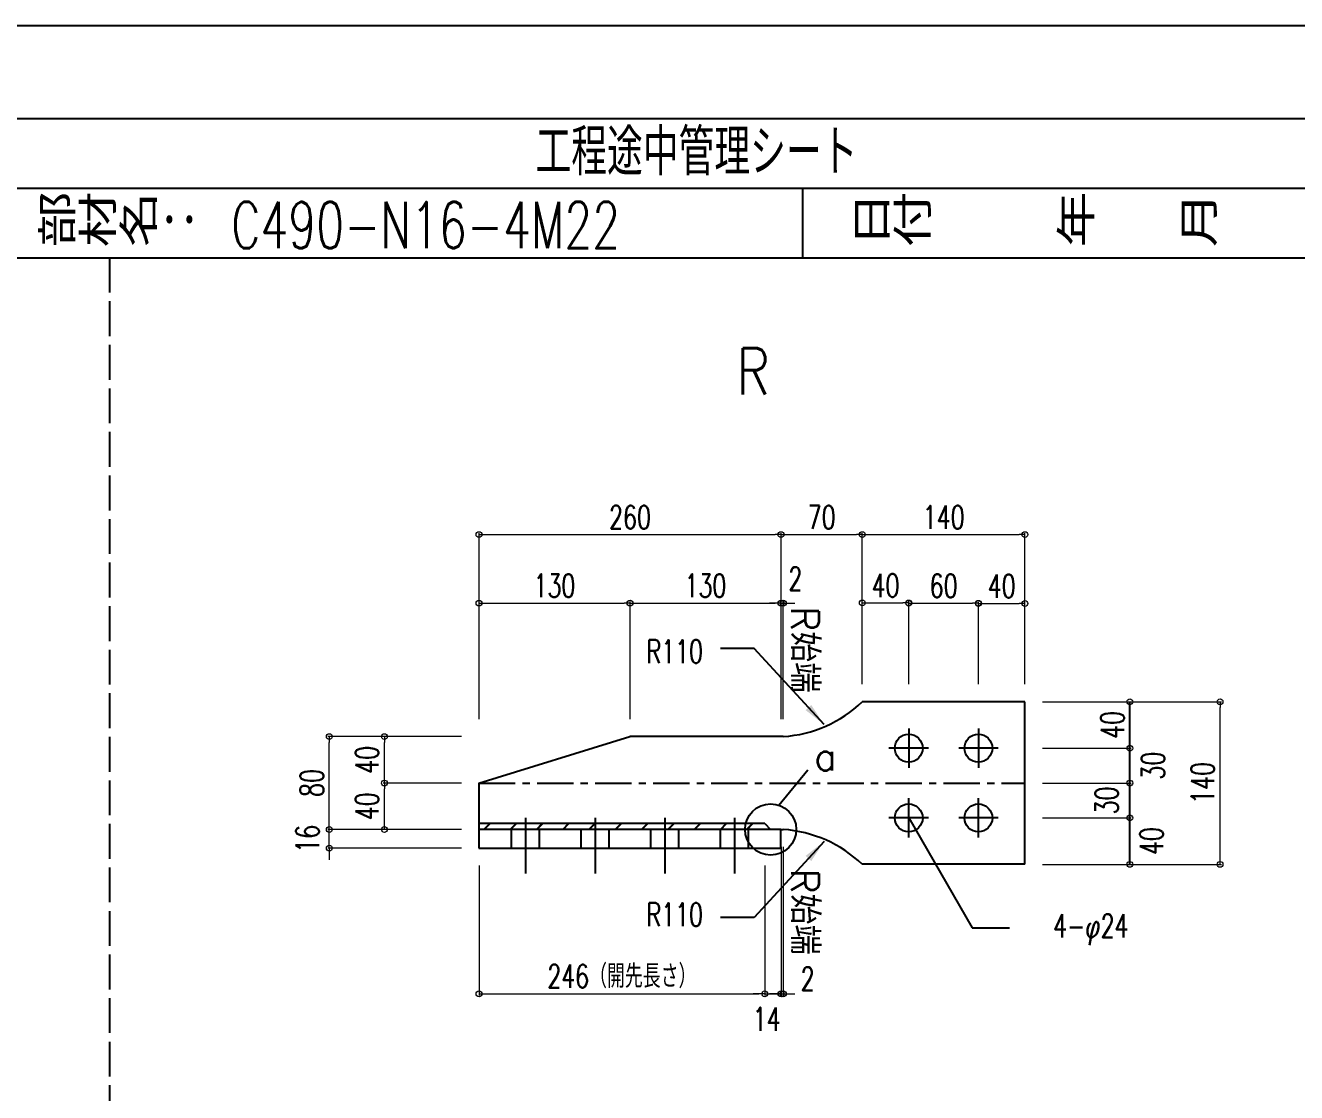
# Model space of a CAD drawing. Header units: millimetres. Extents: x -11384 to 29624, y 0 to 17788.
# Drawn here: x 4455 to 5549, y 8585 to 9504 of the extents above; entities that cross this region are included whole.
import ezdxf
from ezdxf.enums import TextEntityAlignment as Align

# ---------------------------------------------------------------- set-up
doc = ezdxf.new("R2010")
doc.units = ezdxf.units.MM
doc.header["$LTSCALE"] = 5
for name, pattern in [('CENTER1', [10, 6.25, -1.25, 1.25, -1.25]), ('DASHED', [7.5, 6, -1.5]), ('HIDDEN2', [4.7625, 3.175, -1.5875]), ('JIS_08_50', [53, 50, -1.125, 0.75, -1.125])]:
    doc.linetypes.add(name, pattern=pattern)
doc.layers.get('0').update_dxf_attribs({"color": 255})
doc.layers.get('DEFPOINTS').update_dxf_attribs({"color": 255})
for name, color, linetype in [('CENTER', 2, 'JIS_08_50'), ('LAYER6', 7, 'Continuous'), ('寸法', 4, 'Continuous'), ('金物', 142, 'Continuous'), ('隠れ', 7, 'HIDDEN2')]:
    doc.layers.add(name, color=color, linetype=linetype)
doc.styles.add('KANJI', font='simplex.shx', dxfattribs={"width": 0.7, "bigfont": 'extfont2.shx'})
doc.styles.get("Standard").update_dxf_attribs({"font": 'simplex.shx', "width": 0.7, "height": 2.5, "bigfont": '@extfont2.shx'})
doc.styles.add('SUNPOU', font='simplex.shx', dxfattribs={"width": 0.7, "bigfont": 'extfont2.shx'})
doc.dimstyles.new('コピー(2) - Standard', dxfattribs={"dimtxt": 25, "dimasz": 20, "dimexe": 0.18, "dimexo": 0.0625, "dimgap": 15, "dimtad": 1, "dimdec": 0, "dimzin": 0, "dimdsep": 46, "dimtxsty": 'Standard', "dimblk": 'DOTSMALL', "dimcen": 0.09, "dimadec": 0, "dimazin": 0, "dimtfac": 1, "dimtdec": 0, "dimtofl": 0, "dimtmove": 0, "dimatfit": 3, "dimfxl": 0, "dimtolj": 1, "dimtzin": 0, "dimarcsym": 0})
doc.dimstyles.new('一般寸法-小さめ', dxfattribs={"dimscale": 10, "dimtxt": 2, "dimasz": 0.5, "dimexe": 0.125, "dimexo": 1.5, "dimgap": 0.5, "dimtad": 1, "dimtxsty": 'KANJI', "dimblk": 'ORIGIN', "dimcen": 0, "dimclrd": 256, "dimclre": 256, "dimclrt": 256, "dimadec": 0, "dimazin": 0, "dimtfac": 1, "dimtmove": 2, "dimatfit": 2, "dimfxl": 0, "dimtolj": 2, "dimlwd": 5, "dimlwe": 5, "dimarcsym": 0})

# ---------------------------------------------------------------- blocks, each defined once
blk = doc.blocks.new('_Origin')
at = {"color": 0, "linetype": 'ByBlock', "lineweight": -2}
blk.add_line((0, 0), (-1, 0), dxfattribs=at)
blk.add_circle((0, 0), 0.5, dxfattribs=at)
blk = doc.blocks.new('*D584')
at = {"layer": 'DEFPOINTS', "color": 0, "ltscale": 4, "transparency": 16777216}
for p in [(5315.2, 9065.6), (5175.2, 8921.7), (5315.2, 8921.7)]:
    blk.add_point(p, dxfattribs=at)
at = {"layer": '寸法', "lineweight": 5, "ltscale": 4, "transparency": 16777216}
for p, q in [((5175.2, 8936.7), (5175.2, 9066.9)), ((5180.2, 9065.6), (5310.2, 9065.6)), ((5315.2, 8936.7), (5315.2, 9066.9))]:
    blk.add_line(p, q, dxfattribs=at)
at = {"layer": '寸法', "lineweight": 5, "ltscale": 4, "transparency": 16777216, "xscale": 5, "yscale": 5, "zscale": 5, "rotation": 180}
blk.add_blockref('_Origin', (5175.2, 9065.6), dxfattribs=at)
at = {"layer": '寸法', "lineweight": 5, "ltscale": 4, "transparency": 16777216, "xscale": 5, "yscale": 5, "zscale": 5}
blk.add_blockref('_Origin', (5315.2, 9065.6), dxfattribs=at)
at = {"layer": '寸法', "ltscale": 4, "transparency": 16777216, "insert": (5245.2, 9080.6), "char_height": 20, "attachment_point": 5, "style": 'KANJI'}
blk.add_mtext('\\A2;140', dxfattribs=at)
blk = doc.blocks.new('*D585')
at = {"layer": 'DEFPOINTS', "color": 0, "ltscale": 4, "transparency": 16777216}
for p in [(5175.2, 9065.6), (5175.2, 8921.7), (5105.2, 8891.7)]:
    blk.add_point(p, dxfattribs=at)
at = {"layer": '寸法', "lineweight": 5, "ltscale": 4, "transparency": 16777216}
for p, q in [((5105.2, 8906.7), (5105.2, 9066.9)), ((5110.2, 9065.6), (5170.2, 9065.6)), ((5175.2, 8936.7), (5175.2, 9066.9))]:
    blk.add_line(p, q, dxfattribs=at)
at = {"layer": '寸法', "lineweight": 5, "ltscale": 4, "transparency": 16777216, "xscale": 5, "yscale": 5, "zscale": 5, "rotation": 180}
blk.add_blockref('_Origin', (5105.2, 9065.6), dxfattribs=at)
at = {"layer": '寸法', "lineweight": 5, "ltscale": 4, "transparency": 16777216, "xscale": 5, "yscale": 5, "zscale": 5}
blk.add_blockref('_Origin', (5175.2, 9065.6), dxfattribs=at)
at = {"layer": '寸法', "ltscale": 4, "transparency": 16777216, "insert": (5140.2, 9080.6), "char_height": 20, "attachment_point": 5, "style": 'KANJI'}
blk.add_mtext('\\A2;70', dxfattribs=at)
blk = doc.blocks.new('*D586')
at = {"layer": 'DEFPOINTS', "color": 0, "ltscale": 4, "transparency": 16777216}
for p in [(5105.2, 9006.6), (4975.2, 8891.7), (5105.2, 8891.7)]:
    blk.add_point(p, dxfattribs=at)
at = {"layer": '寸法', "lineweight": 5, "ltscale": 4, "transparency": 16777216}
for p, q in [((4975.2, 8906.7), (4975.2, 9007.9)), ((5105.2, 8906.7), (5105.2, 9007.9)), ((4980.2, 9006.6), (5100.2, 9006.6))]:
    blk.add_line(p, q, dxfattribs=at)
at = {"layer": '寸法', "lineweight": 5, "ltscale": 4, "transparency": 16777216, "xscale": 5, "yscale": 5, "zscale": 5, "rotation": 180}
blk.add_blockref('_Origin', (4975.2, 9006.6), dxfattribs=at)
at = {"layer": '寸法', "lineweight": 5, "ltscale": 4, "transparency": 16777216, "xscale": 5, "yscale": 5, "zscale": 5}
blk.add_blockref('_Origin', (5105.2, 9006.6), dxfattribs=at)
at = {"layer": '寸法', "ltscale": 4, "transparency": 16777216, "insert": (5040.2, 9021.6), "char_height": 20, "attachment_point": 5, "style": 'KANJI'}
blk.add_mtext('\\A2;130', dxfattribs=at)
blk = doc.blocks.new('*D587')
at = {"layer": 'DEFPOINTS', "color": 0, "ltscale": 4, "transparency": 16777216}
for p in [(4975.2, 9006.6), (4845.2, 8891.7), (4975.2, 8891.7)]:
    blk.add_point(p, dxfattribs=at)
at = {"layer": '寸法', "lineweight": 5, "ltscale": 4, "transparency": 16777216}
for p, q in [((4845.2, 8906.7), (4845.2, 9007.9)), ((4975.2, 8906.7), (4975.2, 9007.9)), ((4850.2, 9006.6), (4970.2, 9006.6))]:
    blk.add_line(p, q, dxfattribs=at)
at = {"layer": '寸法', "lineweight": 5, "ltscale": 4, "transparency": 16777216, "xscale": 5, "yscale": 5, "zscale": 5, "rotation": 180}
blk.add_blockref('_Origin', (4845.2, 9006.6), dxfattribs=at)
at = {"layer": '寸法', "lineweight": 5, "ltscale": 4, "transparency": 16777216, "xscale": 5, "yscale": 5, "zscale": 5}
blk.add_blockref('_Origin', (4975.2, 9006.6), dxfattribs=at)
at = {"layer": '寸法', "ltscale": 4, "transparency": 16777216, "insert": (4910.2, 9021.6), "char_height": 20, "attachment_point": 5, "style": 'KANJI'}
blk.add_mtext('\\A2;130', dxfattribs=at)
blk = doc.blocks.new('*D588')
at = {"layer": 'DEFPOINTS', "color": 0, "ltscale": 4, "transparency": 16777216}
for p in [(5215.2, 9006.8), (5175.2, 8921.7), (5215.2, 8921.7)]:
    blk.add_point(p, dxfattribs=at)
at = {"layer": '寸法', "lineweight": 5, "ltscale": 4, "transparency": 16777216}
for p, q in [((5175.2, 8936.7), (5175.2, 9008.1)), ((5180.2, 9006.8), (5210.2, 9006.8)), ((5215.2, 8936.7), (5215.2, 9008.1))]:
    blk.add_line(p, q, dxfattribs=at)
at = {"layer": '寸法', "lineweight": 5, "ltscale": 4, "transparency": 16777216, "xscale": 5, "yscale": 5, "zscale": 5, "rotation": 180}
blk.add_blockref('_Origin', (5175.2, 9006.8), dxfattribs=at)
at = {"layer": '寸法', "lineweight": 5, "ltscale": 4, "transparency": 16777216, "xscale": 5, "yscale": 5, "zscale": 5}
blk.add_blockref('_Origin', (5215.2, 9006.8), dxfattribs=at)
at = {"layer": '寸法', "ltscale": 4, "transparency": 16777216, "insert": (5195.2, 9021.8), "char_height": 20, "attachment_point": 5, "style": 'KANJI'}
blk.add_mtext('\\A2;40', dxfattribs=at)
blk = doc.blocks.new('*D589')
at = {"layer": 'DEFPOINTS', "color": 0, "ltscale": 4, "transparency": 16777216}
for p in [(5275.2, 9006.5), (5215.2, 8921.7), (5275.2, 8921.7)]:
    blk.add_point(p, dxfattribs=at)
at = {"layer": '寸法', "lineweight": 5, "ltscale": 4, "transparency": 16777216}
for p, q in [((5215.2, 8936.7), (5215.2, 9007.7)), ((5275.2, 8936.7), (5275.2, 9007.7)), ((5220.2, 9006.5), (5270.2, 9006.5))]:
    blk.add_line(p, q, dxfattribs=at)
at = {"layer": '寸法', "lineweight": 5, "ltscale": 4, "transparency": 16777216, "xscale": 5, "yscale": 5, "zscale": 5, "rotation": 180}
blk.add_blockref('_Origin', (5215.2, 9006.5), dxfattribs=at)
at = {"layer": '寸法', "lineweight": 5, "ltscale": 4, "transparency": 16777216, "xscale": 5, "yscale": 5, "zscale": 5}
blk.add_blockref('_Origin', (5275.2, 9006.5), dxfattribs=at)
at = {"layer": '寸法', "ltscale": 4, "transparency": 16777216, "insert": (5245.2, 9021.5), "char_height": 20, "attachment_point": 5, "style": 'KANJI'}
blk.add_mtext('\\A2;60', dxfattribs=at)
blk = doc.blocks.new('*D590')
at = {"layer": 'DEFPOINTS', "color": 0, "ltscale": 4, "transparency": 16777216}
for p in [(5315.2, 9006.3), (5275.2, 8921.7), (5315.2, 8921.7)]:
    blk.add_point(p, dxfattribs=at)
at = {"layer": '寸法', "lineweight": 5, "ltscale": 4, "transparency": 16777216}
for p, q in [((5275.2, 8936.7), (5275.2, 9007.5)), ((5315.2, 8936.7), (5315.2, 9007.5)), ((5280.2, 9006.3), (5310.2, 9006.3))]:
    blk.add_line(p, q, dxfattribs=at)
at = {"layer": '寸法', "lineweight": 5, "ltscale": 4, "transparency": 16777216, "xscale": 5, "yscale": 5, "zscale": 5, "rotation": 180}
blk.add_blockref('_Origin', (5275.2, 9006.3), dxfattribs=at)
at = {"layer": '寸法', "lineweight": 5, "ltscale": 4, "transparency": 16777216, "xscale": 5, "yscale": 5, "zscale": 5}
blk.add_blockref('_Origin', (5315.2, 9006.3), dxfattribs=at)
at = {"layer": '寸法', "ltscale": 4, "transparency": 16777216, "insert": (5295.2, 9021.3), "char_height": 20, "attachment_point": 5, "style": 'KANJI'}
blk.add_mtext('\\A2;40', dxfattribs=at)
blk = doc.blocks.new('*D591')
at = {"layer": 'DEFPOINTS', "color": 0, "ltscale": 4, "transparency": 16777216}
for p in [(5105.2, 9065.6), (5105.2, 8921.7), (4845.2, 8891.7)]:
    blk.add_point(p, dxfattribs=at)
at = {"layer": '寸法', "lineweight": 5, "ltscale": 4, "transparency": 16777216}
for p, q in [((4845.2, 8906.7), (4845.2, 9066.9)), ((4850.2, 9065.6), (5100.2, 9065.6)), ((5105.2, 8936.7), (5105.2, 9066.9))]:
    blk.add_line(p, q, dxfattribs=at)
at = {"layer": '寸法', "lineweight": 5, "ltscale": 4, "transparency": 16777216, "xscale": 5, "yscale": 5, "zscale": 5, "rotation": 180}
blk.add_blockref('_Origin', (4845.2, 9065.6), dxfattribs=at)
at = {"layer": '寸法', "lineweight": 5, "ltscale": 4, "transparency": 16777216, "xscale": 5, "yscale": 5, "zscale": 5}
blk.add_blockref('_Origin', (5105.2, 9065.6), dxfattribs=at)
at = {"layer": '寸法', "ltscale": 4, "transparency": 16777216, "insert": (4975.2, 9080.6), "char_height": 20, "attachment_point": 5, "style": 'KANJI'}
blk.add_mtext('\\A2;260', dxfattribs=at)
blk = doc.blocks.new('*D592')
at = {"layer": 'DEFPOINTS', "color": 0, "ltscale": 4, "transparency": 16777216}
for p in [(5107.2, 9006.6), (5105.2, 8891.7), (5107.2, 8891.7)]:
    blk.add_point(p, dxfattribs=at)
at = {"layer": '寸法', "lineweight": 5, "ltscale": 4, "transparency": 16777216}
for p, q in [((5105.2, 8906.7), (5105.2, 9007.9)), ((5107.2, 8906.7), (5107.2, 9007.9)), ((5100.2, 9006.6), (5095.2, 9006.6)), ((5105.2, 9006.6), (5107.2, 9006.6)), ((5112.2, 9006.6), (5117.2, 9006.6))]:
    blk.add_line(p, q, dxfattribs=at)
at = {"layer": '寸法', "lineweight": 5, "ltscale": 4, "transparency": 16777216, "xscale": 5, "yscale": 5, "zscale": 5}
blk.add_blockref('_Origin', (5105.2, 9006.6), dxfattribs=at)
at = {"layer": '寸法', "lineweight": 5, "ltscale": 4, "transparency": 16777216, "xscale": 5, "yscale": 5, "zscale": 5, "rotation": 180}
blk.add_blockref('_Origin', (5107.2, 9006.6), dxfattribs=at)
at = {"layer": '寸法', "ltscale": 4, "transparency": 16777216, "insert": (5117.6, 9027.6), "char_height": 20, "attachment_point": 5, "style": 'KANJI'}
blk.add_mtext('\\A2;2', dxfattribs=at)
blk = doc.blocks.new('*D593')
at = {"layer": 'DEFPOINTS', "color": 0, "ltscale": 4, "transparency": 16777216}
for p in [(4763.8, 8851.7), (4845.2, 8851.7), (4845.2, 8811.7)]:
    blk.add_point(p, dxfattribs=at)
at = {"layer": '寸法', "lineweight": 5, "ltscale": 4, "transparency": 16777216}
for p, q in [((4830.2, 8851.7), (4762.6, 8851.7)), ((4763.8, 8816.7), (4763.8, 8846.7)), ((4830.2, 8811.7), (4762.6, 8811.7))]:
    blk.add_line(p, q, dxfattribs=at)
at = {"layer": '寸法', "lineweight": 5, "ltscale": 4, "transparency": 16777216, "xscale": 5, "yscale": 5, "zscale": 5}
for p, rotation in [((4763.8, 8851.7), 90), ((4763.8, 8811.7), 270)]:
    blk.add_blockref('_Origin', p, dxfattribs=dict(at, rotation=rotation))
at = {"layer": '寸法', "ltscale": 4, "transparency": 16777216, "insert": (4748.8, 8831.7), "char_height": 20, "attachment_point": 5, "rotation": 90, "style": 'KANJI'}
blk.add_mtext('\\A2;40', dxfattribs=at)
blk = doc.blocks.new('*D594')
at = {"layer": 'DEFPOINTS', "color": 0, "ltscale": 4, "transparency": 16777216}
for p in [(4763.8, 8891.7), (4845.2, 8891.7), (4845.2, 8851.7)]:
    blk.add_point(p, dxfattribs=at)
at = {"layer": '寸法', "lineweight": 5, "ltscale": 4, "transparency": 16777216}
for p, q in [((4830.2, 8891.7), (4762.6, 8891.7)), ((4763.8, 8856.7), (4763.8, 8886.7)), ((4830.2, 8851.7), (4762.6, 8851.7))]:
    blk.add_line(p, q, dxfattribs=at)
at = {"layer": '寸法', "lineweight": 5, "ltscale": 4, "transparency": 16777216, "xscale": 5, "yscale": 5, "zscale": 5}
for p, rotation in [((4763.8, 8891.7), 90), ((4763.8, 8851.7), 270)]:
    blk.add_blockref('_Origin', p, dxfattribs=dict(at, rotation=rotation))
at = {"layer": '寸法', "ltscale": 4, "transparency": 16777216, "insert": (4748.8, 8871.7), "char_height": 20, "attachment_point": 5, "rotation": 90, "style": 'KANJI'}
blk.add_mtext('\\A2;40', dxfattribs=at)
blk = doc.blocks.new('*D595')
at = {"layer": 'DEFPOINTS', "color": 0, "ltscale": 4, "transparency": 16777216}
for p in [(4716.3, 8891.7), (4845.2, 8891.7), (4845.2, 8811.7)]:
    blk.add_point(p, dxfattribs=at)
at = {"layer": '寸法', "lineweight": 5, "ltscale": 4, "transparency": 16777216}
for p, q in [((4830.2, 8891.7), (4715.1, 8891.7)), ((4716.3, 8816.7), (4716.3, 8886.7)), ((4830.2, 8811.7), (4715.1, 8811.7))]:
    blk.add_line(p, q, dxfattribs=at)
at = {"layer": '寸法', "lineweight": 5, "ltscale": 4, "transparency": 16777216, "xscale": 5, "yscale": 5, "zscale": 5}
for p, rotation in [((4716.3, 8891.7), 90), ((4716.3, 8811.7), 270)]:
    blk.add_blockref('_Origin', p, dxfattribs=dict(at, rotation=rotation))
at = {"layer": '寸法', "ltscale": 4, "transparency": 16777216, "insert": (4701.3, 8851.7), "char_height": 20, "attachment_point": 5, "rotation": 90, "style": 'KANJI'}
blk.add_mtext('\\A2;80', dxfattribs=at)
blk = doc.blocks.new('*D596')
at = {"layer": 'DEFPOINTS', "color": 0, "ltscale": 4, "transparency": 16777216}
for p in [(5315.2, 8921.7), (5405.5, 8921.7), (5315.2, 8881.7)]:
    blk.add_point(p, dxfattribs=at)
at = {"layer": '寸法', "lineweight": 5, "ltscale": 4, "transparency": 16777216}
for p, q in [((5330.2, 8921.7), (5406.7, 8921.7)), ((5405.5, 8886.7), (5405.5, 8916.7)), ((5330.2, 8881.7), (5406.7, 8881.7))]:
    blk.add_line(p, q, dxfattribs=at)
at = {"layer": '寸法', "lineweight": 5, "ltscale": 4, "transparency": 16777216, "xscale": 5, "yscale": 5, "zscale": 5}
for p, rotation in [((5405.5, 8921.7), 90), ((5405.5, 8881.7), 270)]:
    blk.add_blockref('_Origin', p, dxfattribs=dict(at, rotation=rotation))
at = {"layer": '寸法', "ltscale": 4, "transparency": 16777216, "insert": (5390.5, 8901.7), "char_height": 20, "attachment_point": 5, "rotation": 90, "style": 'KANJI'}
blk.add_mtext('\\A2;40', dxfattribs=at)
blk = doc.blocks.new('*D597')
at = {"layer": 'DEFPOINTS', "color": 0, "ltscale": 4, "transparency": 16777216}
for p in [(5315.2, 8821.7), (5405.5, 8821.7), (5315.2, 8781.7)]:
    blk.add_point(p, dxfattribs=at)
at = {"layer": '寸法', "lineweight": 5, "ltscale": 4, "transparency": 16777216}
for p, q in [((5330.2, 8821.7), (5406.7, 8821.7)), ((5405.5, 8786.7), (5405.5, 8816.7)), ((5330.2, 8781.7), (5406.7, 8781.7))]:
    blk.add_line(p, q, dxfattribs=at)
at = {"layer": '寸法', "lineweight": 5, "ltscale": 4, "transparency": 16777216, "xscale": 5, "yscale": 5, "zscale": 5}
for p, rotation in [((5405.5, 8821.7), 90), ((5405.5, 8781.7), 270)]:
    blk.add_blockref('_Origin', p, dxfattribs=dict(at, rotation=rotation))
at = {"layer": '寸法', "ltscale": 4, "transparency": 16777216, "insert": (5424.2, 8801.7), "char_height": 20, "attachment_point": 5, "rotation": 90, "style": 'KANJI'}
blk.add_mtext('\\A2;40', dxfattribs=at)
blk = doc.blocks.new('*D598')
at = {"layer": 'DEFPOINTS', "color": 0, "ltscale": 4, "transparency": 16777216}
for p in [(4845.2, 8795.7), (5091.2, 8795.7), (5091.2, 8670.2)]:
    blk.add_point(p, dxfattribs=at)
at = {"layer": '寸法', "lineweight": 5, "ltscale": 4, "transparency": 16777216}
for p, q in [((4845.2, 8780.7), (4845.2, 8668.9)), ((5091.2, 8780.7), (5091.2, 8668.9)), ((4850.2, 8670.2), (5086.2, 8670.2))]:
    blk.add_line(p, q, dxfattribs=at)
at = {"layer": '寸法', "lineweight": 5, "ltscale": 4, "transparency": 16777216, "xscale": 5, "yscale": 5, "zscale": 5, "rotation": 180}
blk.add_blockref('_Origin', (4845.2, 8670.2), dxfattribs=at)
at = {"layer": '寸法', "lineweight": 5, "ltscale": 4, "transparency": 16777216, "xscale": 5, "yscale": 5, "zscale": 5}
blk.add_blockref('_Origin', (5091.2, 8670.2), dxfattribs=at)
at = {"layer": '寸法', "ltscale": 4, "transparency": 16777216, "insert": (4968.2, 8685.2), "char_height": 20, "attachment_point": 5, "style": 'KANJI'}
blk.add_mtext('\\A2;246（開先長さ）', dxfattribs=at)
blk = doc.blocks.new('*D599')
at = {"layer": 'DEFPOINTS', "color": 0, "ltscale": 4, "transparency": 16777216}
for p in [(5091.2, 8795.7), (5105.2, 8795.7), (5105.2, 8670.2)]:
    blk.add_point(p, dxfattribs=at)
at = {"layer": '寸法', "lineweight": 5, "ltscale": 4, "transparency": 16777216}
for p, q in [((5091.2, 8780.7), (5091.2, 8668.9)), ((5105.2, 8780.7), (5105.2, 8668.9)), ((5086.2, 8670.2), (5081.2, 8670.2)), ((5091.2, 8670.2), (5105.2, 8670.2)), ((5110.2, 8670.2), (5115.2, 8670.2))]:
    blk.add_line(p, q, dxfattribs=at)
at = {"layer": '寸法', "lineweight": 5, "ltscale": 4, "transparency": 16777216, "xscale": 5, "yscale": 5, "zscale": 5}
blk.add_blockref('_Origin', (5091.2, 8670.2), dxfattribs=at)
at = {"layer": '寸法', "lineweight": 5, "ltscale": 4, "transparency": 16777216, "xscale": 5, "yscale": 5, "zscale": 5, "rotation": 180}
blk.add_blockref('_Origin', (5105.2, 8670.2), dxfattribs=at)
at = {"layer": '寸法', "ltscale": 4, "transparency": 16777216, "insert": (5092.9, 8648.5), "char_height": 20, "attachment_point": 5, "style": 'KANJI'}
blk.add_mtext('\\A2;14', dxfattribs=at)
blk = doc.blocks.new('*D600')
at = {"layer": 'DEFPOINTS', "color": 0, "ltscale": 4, "transparency": 16777216}
for p in [(5351.3, 8921.7), (5483.2, 8921.7), (5346, 8781.7)]:
    blk.add_point(p, dxfattribs=at)
at = {"layer": '寸法', "lineweight": 5, "ltscale": 4, "transparency": 16777216}
for p, q in [((5366.3, 8921.7), (5484.4, 8921.7)), ((5483.2, 8786.7), (5483.2, 8916.7)), ((5361, 8781.7), (5484.4, 8781.7))]:
    blk.add_line(p, q, dxfattribs=at)
at = {"layer": '寸法', "lineweight": 5, "ltscale": 4, "transparency": 16777216, "xscale": 5, "yscale": 5, "zscale": 5}
for p, rotation in [((5483.2, 8921.7), 90), ((5483.2, 8781.7), 270)]:
    blk.add_blockref('_Origin', p, dxfattribs=dict(at, rotation=rotation))
at = {"layer": '寸法', "ltscale": 4, "transparency": 16777216, "insert": (5468.2, 8851.7), "char_height": 20, "attachment_point": 5, "rotation": 90, "style": 'KANJI'}
blk.add_mtext('\\A2;140', dxfattribs=at)
blk = doc.blocks.new('*D610')
at = {"layer": 'DEFPOINTS', "color": 0, "ltscale": 4, "transparency": 16777216}
for p in [(4716.3, 8811.7), (4845.2, 8811.7), (4845.2, 8795.7)]:
    blk.add_point(p, dxfattribs=at)
at = {"layer": '寸法', "lineweight": 5, "ltscale": 4, "transparency": 16777216}
for p, q in [((4716.3, 8816.7), (4716.3, 8821.7)), ((4830.2, 8811.7), (4715.1, 8811.7)), ((4716.3, 8795.7), (4716.3, 8811.7)), ((4830.2, 8795.7), (4715.1, 8795.7)), ((4716.3, 8790.7), (4716.3, 8785.7))]:
    blk.add_line(p, q, dxfattribs=at)
at = {"layer": '寸法', "lineweight": 5, "ltscale": 4, "transparency": 16777216, "xscale": 5, "yscale": 5, "zscale": 5}
for p, rotation in [((4716.3, 8811.7), 270), ((4716.3, 8795.7), 90)]:
    blk.add_blockref('_Origin', p, dxfattribs=dict(at, rotation=rotation))
at = {"layer": '寸法', "ltscale": 4, "transparency": 16777216, "insert": (4697.6, 8803.7), "char_height": 20, "attachment_point": 5, "rotation": 90, "style": 'KANJI'}
blk.add_mtext('\\A2;16', dxfattribs=at)
blk = doc.blocks.new('*D616')
at = {"layer": 'DEFPOINTS', "color": 0, "ltscale": 4, "transparency": 16777216}
for p in [(5315.2, 8851.7), (5405.5, 8851.7), (5315.2, 8821.7)]:
    blk.add_point(p, dxfattribs=at)
at = {"layer": '寸法', "lineweight": 5, "ltscale": 4, "transparency": 16777216}
for p, q in [((5330.2, 8851.7), (5406.7, 8851.7)), ((5405.5, 8826.7), (5405.5, 8846.7)), ((5330.2, 8821.7), (5406.7, 8821.7))]:
    blk.add_line(p, q, dxfattribs=at)
at = {"layer": '寸法', "lineweight": 5, "ltscale": 4, "transparency": 16777216, "xscale": 5, "yscale": 5, "zscale": 5}
for p, rotation in [((5405.5, 8851.7), 90), ((5405.5, 8821.7), 270)]:
    blk.add_blockref('_Origin', p, dxfattribs=dict(at, rotation=rotation))
at = {"layer": '寸法', "ltscale": 4, "transparency": 16777216, "insert": (5385.6, 8836.7), "char_height": 20, "attachment_point": 5, "rotation": 90, "style": 'KANJI'}
blk.add_mtext('\\A2;30', dxfattribs=at)
blk = doc.blocks.new('*D617')
at = {"layer": 'DEFPOINTS', "color": 0, "ltscale": 4, "transparency": 16777216}
for p in [(5315.2, 8881.7), (5405.5, 8881.7), (5315.2, 8851.7)]:
    blk.add_point(p, dxfattribs=at)
at = {"layer": '寸法', "lineweight": 5, "ltscale": 4, "transparency": 16777216}
for p, q in [((5330.2, 8881.7), (5406.7, 8881.7)), ((5405.5, 8856.7), (5405.5, 8876.7)), ((5330.2, 8851.7), (5406.7, 8851.7))]:
    blk.add_line(p, q, dxfattribs=at)
at = {"layer": '寸法', "lineweight": 5, "ltscale": 4, "transparency": 16777216, "xscale": 5, "yscale": 5, "zscale": 5}
for p, rotation in [((5405.5, 8881.7), 90), ((5405.5, 8851.7), 270)]:
    blk.add_blockref('_Origin', p, dxfattribs=dict(at, rotation=rotation))
at = {"layer": '寸法', "ltscale": 4, "transparency": 16777216, "insert": (5425.5, 8866.7), "char_height": 20, "attachment_point": 5, "rotation": 90, "style": 'KANJI'}
blk.add_mtext('\\A2;30', dxfattribs=at)
blk = doc.blocks.new('C490-N16-4M22(横）')
at = {"layer": '金物', "ltscale": 4}
h = blk.add_hatch(dxfattribs=at)
h.set_pattern_fill('JIS_LC_20', color=256, scale=0.8)
h.set_pattern_definition([(45, (-5985, -846), (-11.31371, 11.31371), []), (45, (-5984.68, -846), (-11.31371, 11.31371), [])])
h.paths.add_polyline_path([(-360, 35.1), (-400, 35.1), (-400, 30), (-360, 30)])
h.paths.add_polyline_path([(-337, 35.1), (-360, 35.1), (-360, 30), (-337, 30)])
h.paths.add_polyline_path([(-300, 35.1), (-337, 35.1), (-337, 30), (-300, 30)])
h.paths.add_polyline_path([(-240, 35.1), (-300, 35.1), (-300, 30), (-240, 30)])
h.paths.add_polyline_path([(-180, 35.1), (-240, 35.1), (-240, 30), (-180, 30)])
h.paths.add_polyline_path([(-154, 35.1), (-180, 35.1), (-180, 30), (-154, 30)])
at = {"layer": 'CENTER'}
for p, q in [((-30, 117), (-30, 83)), ((30, 117), (30, 83)), ((-13, 100), (-47, 100)), ((47, 100), (13, 100)), ((-30, 23), (-30, 57)), ((30, 23), (30, 57)), ((-360, 40), (-360, -8)), ((-300, 40), (-300, -8)), ((-240, 40), (-240, -8)), ((-180, 40), (-180, -8)), ((-13, 40), (-47, 40)), ((47, 40), (13, 40))]:
    blk.add_line(p, q, dxfattribs=at)
at = {"layer": 'CENTER', "linetype": 'CENTER1'}
blk.add_line((-400, 70), (70, 70), dxfattribs=at)
at = {"layer": '金物'}
for p, q in [((70, 140), (-70, 140)), ((70, 0), (70, 140)), ((-400, 70), (-270, 110)), ((-138, 110), (-270, 110)), ((-400, 70), (-400, 30)), ((-154, 35.1), (-400, 35.1)), ((-400, 30), (-400, 14)), ((-140, 30), (-400, 30)), ((-140, 14), (-140, 30)), ((-400, 14), (-140, 14)), ((70, 0), (-70, 0))]:
    blk.add_line(p, q, dxfattribs=at)
at = {"layer": '金物', "ltscale": 4}
blk.add_line((-154, 35.1), (-148.9, 30), dxfattribs=at)
at = {"layer": '金物', "ltscale": 5}
blk.add_line((-140, 30), (-138, 30), dxfattribs=at)
at = {"layer": '金物'}
for centre in [(-30, 100), (30, 100), (-30, 40), (30, 40)]:
    blk.add_circle(centre, 12, dxfattribs=at)
at = {"layer": '金物', "ltscale": 4}
for centre, start, end in [((-145.8, 219.7), 274.0609, 313.5509), ((-145.8, -79.7), 46.4491, 85.9391)]:
    blk.add_arc(centre, 110, start, end, dxfattribs=at)
at = {"layer": '隠れ'}
for p, q in [((-372, 14), (-372, 30)), ((-348, 14), (-348, 30)), ((-312, 14), (-312, 30)), ((-288, 14), (-288, 30)), ((-252, 14), (-252, 30)), ((-228, 14), (-228, 30)), ((-192, 14), (-192, 30)), ((-168, 14), (-168, 30))]:
    blk.add_line(p, q, dxfattribs=at)
blk = doc.blocks.new('_DotSmall')
at = {"color": 0, "linetype": 'ByBlock', "const_width": 0.5}
blk.add_lwpolyline([(-0.0625, 0, 1), (0.0625, 0, 1)], format="xyb", close=True, dxfattribs=at)
blk = doc.blocks.new('*D618')
at = {"layer": 'DEFPOINTS', "color": 0, "ltscale": 4, "transparency": 16777216}
for p in [(5105.2, 8811.7), (5107.2, 8811.7), (5107.2, 8670.2)]:
    blk.add_point(p, dxfattribs=at)
at = {"layer": '寸法', "lineweight": 5, "ltscale": 4, "transparency": 16777216}
for p, q in [((5105.2, 8796.7), (5105.2, 8668.9)), ((5107.2, 8796.7), (5107.2, 8668.9)), ((5100.2, 8670.2), (5095.2, 8670.2)), ((5105.2, 8670.2), (5107.2, 8670.2)), ((5112.2, 8670.2), (5117.2, 8670.2))]:
    blk.add_line(p, q, dxfattribs=at)
at = {"layer": '寸法', "lineweight": 5, "ltscale": 4, "transparency": 16777216, "xscale": 5, "yscale": 5, "zscale": 5}
blk.add_blockref('_Origin', (5105.2, 8670.2), dxfattribs=at)
at = {"layer": '寸法', "lineweight": 5, "ltscale": 4, "transparency": 16777216, "xscale": 5, "yscale": 5, "zscale": 5, "rotation": 180}
blk.add_blockref('_Origin', (5107.2, 8670.2), dxfattribs=at)
at = {"layer": '寸法', "ltscale": 4, "transparency": 16777216, "insert": (5128.1, 8683.2), "char_height": 20, "attachment_point": 5, "style": 'KANJI'}
blk.add_mtext('\\A2;2', dxfattribs=at)

msp = doc.modelspace()

# ---------------------------------------------------------------- linework, layer by layer
at = {"linetype": 'Continuous', "lineweight": -3}
for p, q in [((3444, 9364), (6648, 9364)), ((5124, 9304), (5124, 9364)), ((3444, 9304), (6648, 9304))]:
    msp.add_line(p, q, dxfattribs=at)
at = {"linetype": 'DASHED', "lineweight": -3}
msp.add_line((4527.184, 9304), (4527.184, 7828), dxfattribs=at)
at = {"linetype": 'Continuous', "lineweight": -3}
for points in [[(3364, 9504), (6728, 9504), (6728, 7128), (3364, 7128)], [(3444, 9424), (6648, 9424), (6648, 7208), (3444, 7208)]]:
    msp.add_lwpolyline(points, close=True, dxfattribs=at)
at = {"layer": '寸法'}
for p, q in [((5405.478, 8781.727), (5405.478, 8921.727)), ((5215.171, 8821.727), (5269.815, 8727.081)), ((5269.815, 8727.081), (5301.962, 8727.081))]:
    msp.add_line(p, q, dxfattribs=at)
at = {"layer": '寸法', "ltscale": 4}
msp.add_line((5103.277, 8832.624), (5128.314, 8863.011), dxfattribs=at)
at = {"layer": '寸法', "linetype": 'Continuous'}
msp.add_circle((5096.271, 8811.727), 22.04, dxfattribs=at)

# ---------------------------------------------------------------- block references
at = {"layer": '金物', "color": 153, "linetype": 'Continuous'}
msp.add_blockref('C490-N16-4M22(横）', (5245.171, 8781.727), dxfattribs=at)

# ---------------------------------------------------------------- texts
at = {"layer": 'LAYER6', "color": 0, "linetype": 'Continuous', "lineweight": -3, "style": 'SUNPOU', "width": 0.7}
msp.add_text('工程途中管理シート', height=40, dxfattribs=at).set_placement((4893.829, 9374.926))
at = {"layer": 'LAYER6', "color": 0, "linetype": 'Continuous', "lineweight": -3, "width": 0.8}
for s, p in [('部材名：', (4463.834, 9314.926)), ('日付\u3000\u3000\u3000年\u3000\u3000月\u3000\u3000日', (5165.219, 9314.926)), ('R', (5066.848, 9186.216))]:
    msp.add_text(s, height=40, dxfattribs=at).set_placement(p)
at = {"layer": 'LAYER6', "color": 0, "linetype": 'Continuous', "lineweight": -3, "insert": (4631.858, 9352.098), "char_height": 40, "width": 435.25964, "attachment_point": 1}
msp.add_mtext('C490-N16-4M22 ', dxfattribs=at)
at = {"layer": '寸法', "ltscale": 4, "style": 'SUNPOU'}
for p in [(5113.81, 9003.827), (5113.81, 8777.979)]:
    msp.add_text('R始端', height=24, rotation=270, dxfattribs=at).set_placement(p)
msp.add_text('a', height=24, dxfattribs=at).set_placement((5153.058, 8874.511), align=Align.MIDDLE_RIGHT)
at = {"layer": '寸法', "char_height": 20, "width": 98.97993}
for s, insert, attachment_point in [('\\A1;R110', (5038.02, 8954.999), 9), ('\\A1;R110', (5038.02, 8748.455), 3), ('4-φ24', (5404.349, 8738.805), 3)]:
    msp.add_mtext(s, dxfattribs=dict(at, insert=insert, attachment_point=attachment_point))

# ---------------------------------------------------------------- dimensions: what is measured, and where the dimension line sits
at = {"layer": '寸法', "ltscale": 4}
for base, p1, p2, picture, middle in [((5105.171, 9065.628), (4845.171, 8891.727), (5105.171, 8921.727), '*D591', (4975.171, 9080.628)), ((5175.171, 9065.628), (5105.171, 8891.727), (5175.171, 8921.727), '*D585', (5140.171, 9080.628)), ((5315.171, 9065.628), (5175.171, 8921.727), (5315.171, 8921.727), '*D584', (5245.171, 9080.628)), ((4975.171, 9006.647), (4845.171, 8891.727), (4975.171, 8891.727), '*D587', (4910.171, 9021.647)), ((5105.171, 9006.647), (4975.171, 8891.727), (5105.171, 8891.727), '*D586', (5040.171, 9021.647)), ((5215.171, 9006.827), (5175.171, 8921.727), (5215.171, 8921.727), '*D588', (5195.171, 9021.827)), ((5275.171, 9006.467), (5215.171, 8921.727), (5275.171, 8921.727), '*D589', (5245.171, 9021.467)), ((5315.171, 9006.287), (5275.171, 8921.727), (5315.171, 8921.727), '*D590', (5295.171, 9021.287))]:
    dim = msp.add_linear_dim(base=base, p1=p1, p2=p2, dimstyle='一般寸法-小さめ', dxfattribs=at)
    dim.commit()
    dim.dimension.update_dxf_attribs({"geometry": picture, "text_midpoint": middle})
for base, p1, p2, picture, middle in [((5107.171, 9006.647), (5105.171, 8891.727), (5107.171, 8891.727), '*D592', (5117.627, 9027.551)), ((5107.171, 8670.172), (5105.171, 8811.727), (5107.171, 8811.727), '*D618', (5128.109, 8683.221)), ((5105.171, 8670.172), (5091.171, 8795.727), (5105.171, 8795.727), '*D599', (5092.893, 8648.546))]:
    dim = msp.add_linear_dim(base=base, p1=p1, p2=p2, dimstyle='一般寸法-小さめ', dxfattribs=at)
    dim.commit()
    dim.dimension.update_dxf_attribs({"geometry": picture, "text_midpoint": middle, "dimtype": 160})
for base, p1, p2, picture, middle in [((5405.478, 8921.727), (5315.171, 8881.727), (5315.171, 8921.727), '*D596', (5390.478, 8901.727)), ((5483.199, 8921.727), (5346.004, 8781.727), (5351.261, 8921.727), '*D600', (5468.199, 8851.727)), ((4716.306, 8891.727), (4845.171, 8811.727), (4845.171, 8891.727), '*D595', (4701.306, 8851.727)), ((4763.806, 8891.727), (4845.171, 8851.727), (4845.171, 8891.727), '*D594', (4748.806, 8871.727)), ((4763.806, 8851.727), (4845.171, 8811.727), (4845.171, 8851.727), '*D593', (4748.806, 8831.727)), ((4716.306, 8811.727), (4845.171, 8795.727), (4845.171, 8811.727), '*D610', (4697.556, 8803.727))]:
    dim = msp.add_linear_dim(base=base, p1=p1, p2=p2, angle=90, dimstyle='一般寸法-小さめ', dxfattribs=at)
    dim.commit()
    dim.dimension.update_dxf_attribs({"geometry": picture, "text_midpoint": middle})
for base, p1, p2, picture, middle in [((5405.478, 8881.727), (5315.171, 8851.727), (5315.171, 8881.727), '*D617', (5425.538, 8866.727)), ((5405.478, 8851.727), (5315.171, 8821.727), (5315.171, 8851.727), '*D616', (5385.565, 8836.727)), ((5405.478, 8821.727), (5315.171, 8781.727), (5315.171, 8821.727), '*D597', (5424.222, 8801.727))]:
    dim = msp.add_linear_dim(base=base, p1=p1, p2=p2, angle=90, dimstyle='一般寸法-小さめ', dxfattribs=at)
    dim.commit()
    dim.dimension.update_dxf_attribs({"geometry": picture, "text_midpoint": middle, "dimtype": 160})
dim = msp.add_linear_dim(base=(5091.171, 8670.172), p1=(4845.171, 8795.727), p2=(5091.171, 8795.727), text='246（開先長さ）', dimstyle='一般寸法-小さめ', dxfattribs=at)
dim.commit()
dim.dimension.update_dxf_attribs({"geometry": '*D598', "text_midpoint": (4968.171, 8685.172)})

# ---------------------------------------------------------------- leaders
at = {"layer": '寸法', "annotation_type": 0, "has_hookline": 1, "hookline_direction": 1, "text_width": 44.667}
for points in [[(5142.33, 8901.99), (5082.186, 8967.499), (5053.02, 8967.499)], [(5142.33, 8801.464), (5082.186, 8735.955), (5053.02, 8735.955)]]:
    msp.add_leader(points, dimstyle='コピー(2) - Standard', override={"dimgap": 15, "dimtad": 0}, dxfattribs=at)

doc.saveas('drawing.dxf')
